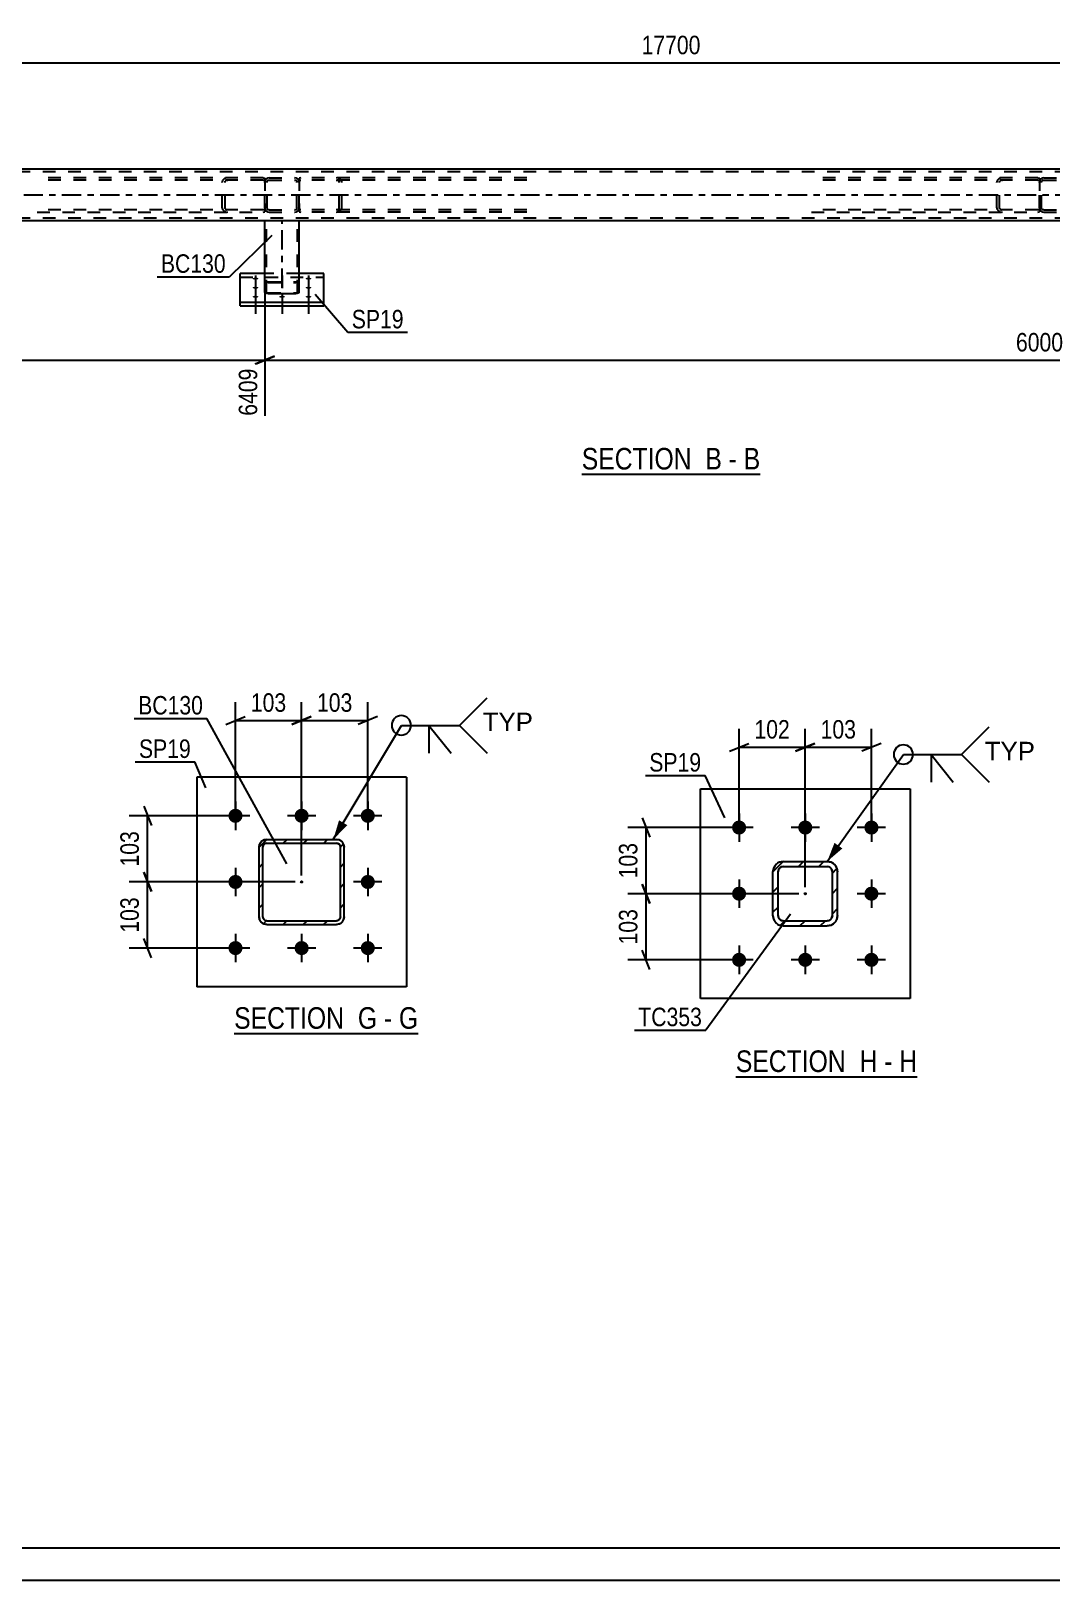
# Model space of a CAD drawing. Header units: millimetres. Extents: x -107 to 734, y -429 to 165.
# Drawn here: x 156.1 to 314.1, y -428.7 to -188.6 of the extents above; entities that cross this region are included whole.
import ezdxf

# ---------------------------------------------------------------- set-up
doc = ezdxf.new("R2010")
doc.units = ezdxf.units.MM
doc.linetypes.add('DXK_LINE_DOT2', pattern=[3.9198, 1.9599, -1.9599])
doc.linetypes.add('DXK_LINE_DOT3', pattern=[5.9187, 2.979, -0.9799, 0.9799, -0.9799])
doc.styles.add('Arial', font='ARIAL.TTF', dxfattribs={"height": 0.2})
doc.styles.add('Arial Narrow', font='ARIALN.TTF', dxfattribs={"height": 0.2})

# ---------------------------------------------------------------- blocks, each defined once
blk = doc.blocks.new('Unknown-761544594-1163')
at = {"color": 5, "linetype": 'Continuous'}
for p, q in [((-101.6, -423.67), (729.4, -423.67)), ((-106.6, -428.67), (734.4, -428.67))]:
    blk.add_line(p, q, dxfattribs=at)
blk = doc.blocks.new('Unknown-761544594-16 - 13863')
at = {"color": 6, "linetype": 'Continuous'}
blk.add_line((187.59, -343.99), (216.09, -343.99), dxfattribs=at)
at = {"color": 0, "linetype": 'Continuous'}
blk.add_wipeout([(205.7, -343.24), (205.7, -339.74), (187.59, -339.74), (187.59, -343.24)], dxfattribs=at)
at = {"color": 7, "linetype": 'Continuous', "style": 'Arial Narrow'}
blk.add_text('SECTION ', height=3.34, dxfattribs=at).set_placement((187.59, -343.24))
at = {"color": 0, "linetype": 'Continuous'}
blk.add_wipeout([(209.73, -343.24), (209.73, -339.74), (206.75, -339.74), (206.75, -343.24)], dxfattribs=at)
at = {"color": 7, "linetype": 'Continuous', "style": 'Arial Narrow'}
blk.add_text('G', height=3.34, dxfattribs=at).set_placement((206.75, -343.24))
at = {"color": 0, "linetype": 'Continuous'}
blk.add_wipeout([(212.06, -343.24), (212.06, -339.74), (210.78, -339.74), (210.78, -343.24)], dxfattribs=at)
at = {"color": 7, "linetype": 'Continuous', "style": 'Arial Narrow'}
blk.add_text('-', height=3.34, dxfattribs=at).set_placement((210.78, -343.24))
at = {"color": 0, "linetype": 'Continuous'}
blk.add_wipeout([(216.09, -343.24), (216.09, -339.74), (213.11, -339.74), (213.11, -343.24)], dxfattribs=at)
at = {"color": 7, "linetype": 'Continuous', "style": 'Arial Narrow'}
blk.add_text('G', height=3.34, dxfattribs=at).set_placement((213.11, -343.24))
blk = doc.blocks.new('Unknown-761544594-17 - 14179')
at = {"color": 6, "linetype": 'Continuous'}
blk.add_line((265.31, -350.69), (293.38, -350.69), dxfattribs=at)
at = {"color": 0, "linetype": 'Continuous'}
blk.add_wipeout([(283.42, -349.94), (283.42, -346.44), (265.31, -346.44), (265.31, -349.94)], dxfattribs=at)
at = {"color": 7, "linetype": 'Continuous', "style": 'Arial Narrow'}
blk.add_text('SECTION ', height=3.34, dxfattribs=at).set_placement((265.31, -349.94))
at = {"color": 0, "linetype": 'Continuous'}
blk.add_wipeout([(287.24, -349.94), (287.24, -346.44), (284.47, -346.44), (284.47, -349.94)], dxfattribs=at)
at = {"color": 7, "linetype": 'Continuous', "style": 'Arial Narrow'}
blk.add_text('H', height=3.34, dxfattribs=at).set_placement((284.47, -349.94))
at = {"color": 0, "linetype": 'Continuous'}
blk.add_wipeout([(289.56, -349.94), (289.56, -346.44), (288.29, -346.44), (288.29, -349.94)], dxfattribs=at)
at = {"color": 7, "linetype": 'Continuous', "style": 'Arial Narrow'}
blk.add_text('-', height=3.34, dxfattribs=at).set_placement((288.29, -349.94))
at = {"color": 0, "linetype": 'Continuous'}
blk.add_wipeout([(293.38, -349.94), (293.38, -346.44), (290.61, -346.44), (290.61, -349.94)], dxfattribs=at)
at = {"color": 7, "linetype": 'Continuous', "style": 'Arial Narrow'}
blk.add_text('H', height=3.34, dxfattribs=at).set_placement((290.61, -349.94))
blk = doc.blocks.new('Unknown-761544594-20 - 5110')
at = {"color": 6, "linetype": 'Continuous'}
blk.add_line((241.44, -257.32), (269.08, -257.32), dxfattribs=at)
at = {"color": 0, "linetype": 'Continuous'}
blk.add_wipeout([(259.54, -256.57), (259.54, -253.07), (241.44, -253.07), (241.44, -256.57)], dxfattribs=at)
at = {"color": 7, "linetype": 'Continuous', "style": 'Arial Narrow'}
blk.add_text('SECTION ', height=3.34, dxfattribs=at).set_placement((241.44, -256.57))
at = {"color": 0, "linetype": 'Continuous'}
blk.add_wipeout([(263.15, -256.57), (263.15, -253.07), (260.59, -253.07), (260.59, -256.57)], dxfattribs=at)
at = {"color": 7, "linetype": 'Continuous', "style": 'Arial Narrow'}
blk.add_text('B', height=3.34, dxfattribs=at).set_placement((260.59, -256.57))
at = {"color": 0, "linetype": 'Continuous'}
blk.add_wipeout([(265.48, -256.57), (265.48, -253.07), (264.2, -253.07), (264.2, -256.57)], dxfattribs=at)
at = {"color": 7, "linetype": 'Continuous', "style": 'Arial Narrow'}
blk.add_text('-', height=3.34, dxfattribs=at).set_placement((264.2, -256.57))
at = {"color": 0, "linetype": 'Continuous'}
blk.add_wipeout([(269.08, -256.57), (269.08, -253.07), (266.53, -253.07), (266.53, -256.57)], dxfattribs=at)
at = {"color": 7, "linetype": 'Continuous', "style": 'Arial Narrow'}
blk.add_text('B', height=3.34, dxfattribs=at).set_placement((266.53, -256.57))
blk = doc.blocks.new('Part-761544594-13896 - 13863')
at = {"linetype": 'Continuous'}
h = blk.add_hatch(dxfattribs=at)
h.set_pattern_fill('', scale=0.7, style=0, pattern_type=0)
h.set_pattern_definition([(45, (192.6414, -313.8873), (-1.57154, 1.57154), [])])
h.paths.add_polyline_path([(203.44, -313.89), (192.64, -313.89), (192.18, -313.98), (191.79, -314.24), (191.53, -314.63), (191.44, -315.09), (191.44, -325.89), (191.53, -326.35), (191.79, -326.74), (192.18, -327), (192.64, -327.09), (203.44, -327.09), (203.9, -327), (204.29, -326.74), (204.55, -326.35), (204.64, -325.89), (204.64, -315.09), (204.55, -314.63), (204.29, -314.24), (203.9, -313.98)])
h.paths.add_polyline_path([(204, -314.86), (204.04, -315.09), (204.04, -325.89), (204, -326.12), (203.87, -326.31), (203.67, -326.44), (203.44, -326.49), (192.64, -326.49), (192.41, -326.44), (192.22, -326.31), (192.09, -326.12), (192.04, -325.89), (192.04, -315.09), (192.09, -314.86), (192.22, -314.66), (192.41, -314.53), (192.64, -314.49), (203.44, -314.49), (203.67, -314.53), (203.87, -314.66)])
blk.add_hatch(color=30, dxfattribs=at).paths.add_polyline_path([(198.04, -320.59, -1), (198.04, -320.39, -1)])
at = {"color": 7, "linetype": 'DXK_LINE_DOT2'}
for p, q in [((192.18, -313.98), (192.64, -313.89)), ((192.64, -313.89), (203.44, -313.89)), ((203.44, -313.89), (203.9, -313.98)), ((191.44, -315.09), (191.53, -314.63)), ((191.44, -325.89), (191.44, -315.09)), ((192.09, -314.86), (192.04, -315.09)), ((192.04, -325.89), (192.04, -315.09)), ((192.22, -314.66), (192.09, -314.86)), ((192.41, -314.53), (192.22, -314.66)), ((192.64, -314.49), (192.41, -314.53)), ((192.64, -314.49), (203.44, -314.49)), ((203.67, -314.53), (203.44, -314.49)), ((203.87, -314.66), (203.67, -314.53)), ((204, -314.86), (203.87, -314.66)), ((204.04, -315.09), (204, -314.86)), ((204.04, -325.89), (204.04, -315.09)), ((204.55, -314.63), (204.64, -315.09)), ((204.64, -325.89), (204.64, -315.09)), ((191.53, -326.35), (191.44, -325.89)), ((192.04, -325.89), (192.09, -326.12)), ((192.09, -326.12), (192.22, -326.31)), ((192.22, -326.31), (192.41, -326.44)), ((192.41, -326.44), (192.64, -326.49)), ((203.44, -326.49), (203.67, -326.44)), ((203.67, -326.44), (203.87, -326.31)), ((203.87, -326.31), (204, -326.12)), ((204, -326.12), (204.04, -325.89)), ((204.64, -325.89), (204.55, -326.35)), ((192.64, -327.09), (192.18, -327)), ((192.64, -326.49), (203.44, -326.49)), ((192.64, -327.09), (203.44, -327.09)), ((203.9, -327), (203.44, -327.09))]:
    blk.add_line(p, q, dxfattribs=at)
at = {"color": 2, "linetype": 'Continuous'}
for p, q in [((192.64, -313.89), (192.18, -313.98)), ((192.64, -313.89), (203.44, -313.89)), ((203.9, -313.98), (203.44, -313.89)), ((191.53, -314.63), (191.44, -315.09)), ((191.44, -325.89), (191.44, -315.09)), ((192.04, -315.09), (192.09, -314.86)), ((192.04, -325.89), (192.04, -315.09)), ((192.09, -314.86), (192.22, -314.66)), ((192.22, -314.66), (192.41, -314.53)), ((192.41, -314.53), (192.64, -314.49)), ((192.64, -314.49), (203.44, -314.49)), ((203.44, -314.49), (203.67, -314.53)), ((203.67, -314.53), (203.87, -314.66)), ((203.87, -314.66), (204, -314.86)), ((204, -314.86), (204.04, -315.09)), ((204.04, -325.89), (204.04, -315.09)), ((204.64, -315.09), (204.55, -314.63)), ((204.64, -325.89), (204.64, -315.09)), ((191.44, -325.89), (191.53, -326.35)), ((192.09, -326.12), (192.04, -325.89)), ((192.22, -326.31), (192.09, -326.12)), ((192.41, -326.44), (192.22, -326.31)), ((192.64, -326.49), (192.41, -326.44)), ((203.67, -326.44), (203.44, -326.49)), ((203.87, -326.31), (203.67, -326.44)), ((204, -326.12), (203.87, -326.31)), ((204.04, -325.89), (204, -326.12)), ((204.55, -326.35), (204.64, -325.89)), ((192.18, -327), (192.64, -327.09)), ((192.64, -326.49), (203.44, -326.49)), ((192.64, -327.09), (203.44, -327.09)), ((203.44, -327.09), (203.9, -327))]:
    blk.add_line(p, q, dxfattribs=at)
at = {"color": 7, "linetype": 'DXK_LINE_DOT3'}
blk.add_line((198.04, -320.49), (198.04, -320.49), dxfattribs=at)
at = {"color": 30, "linetype": 'DXK_LINE_DOT3'}
blk.add_line((198.04, -320.49), (198.04, -320.49), dxfattribs=at)
at = {"color": 30, "linetype": 'Continuous'}
blk.add_circle((198.04, -320.49), 0.1, dxfattribs=at)
at = {"color": 7, "linetype": 'DXK_LINE_DOT2'}
for centre, start, end in [((192.64, -315.09), 112.5, 157.5), ((203.44, -315.09), 22.5, 67.5), ((192.64, -325.89), 202.5, 247.5), ((203.44, -325.89), 292.5, 337.5)]:
    blk.add_arc(centre, 1.2, start, end, dxfattribs=at)
at = {"color": 2, "linetype": 'Continuous'}
for centre, start, end in [((192.64, -315.09), 112.5, 157.5), ((203.44, -315.09), 22.5, 67.5), ((192.64, -325.89), 202.5, 247.5), ((203.44, -325.89), 292.5, 337.5)]:
    blk.add_arc(centre, 1.2, start, end, dxfattribs=at)
blk = doc.blocks.new('Part-761544594-13897 - 13863')
at = {"color": 2, "linetype": 'Continuous'}
for p, q in [((214.29, -304.24), (181.79, -304.24)), ((181.79, -304.24), (181.79, -336.74)), ((214.29, -304.24), (214.29, -336.74)), ((214.29, -336.74), (181.79, -336.74))]:
    blk.add_line(p, q, dxfattribs=at)
blk = doc.blocks.new('Bolt-761544594-13965 - 13863')
at = {"linetype": 'Continuous'}
for points in [[(187.79, -311.34, -1), (187.79, -309.14, -1)], [(198.04, -311.34, -1), (198.04, -309.14, -1)], [(208.29, -311.34, -1), (208.29, -309.14, -1)], [(187.79, -321.59, -1), (187.79, -319.39, -1)], [(208.29, -321.59, -1), (208.29, -319.39, -1)], [(187.79, -331.84, -1), (187.79, -329.64, -1)], [(198.04, -331.84, -1), (198.04, -329.64, -1)], [(208.29, -331.84, -1), (208.29, -329.64, -1)]]:
    blk.add_hatch(color=1, dxfattribs=at).paths.add_polyline_path(points)
at = {"color": 1, "linetype": 'Continuous'}
for p, q in [((187.79, -308.04), (187.79, -312.44)), ((198.04, -308.04), (198.04, -312.44)), ((208.29, -308.04), (208.29, -312.44)), ((189.99, -310.24), (185.59, -310.24)), ((200.24, -310.24), (195.84, -310.24)), ((210.49, -310.24), (206.09, -310.24)), ((187.79, -318.29), (187.79, -322.69)), ((208.29, -318.29), (208.29, -322.69)), ((189.99, -320.49), (185.59, -320.49)), ((210.49, -320.49), (206.09, -320.49)), ((187.79, -328.54), (187.79, -332.94)), ((198.04, -328.54), (198.04, -332.94)), ((208.29, -328.54), (208.29, -332.94)), ((189.99, -330.74), (185.59, -330.74)), ((200.24, -330.74), (195.84, -330.74)), ((210.49, -330.74), (206.09, -330.74))]:
    blk.add_line(p, q, dxfattribs=at)
blk = doc.blocks.new('Part-761544594-14208 - 14179')
at = {"linetype": 'Continuous'}
h = blk.add_hatch(dxfattribs=at)
h.set_pattern_fill('', scale=0.7, style=0, pattern_type=0)
h.set_pattern_definition([(45, (272.6572, -317.3084), (-1.57154, 1.57154), [])])
h.paths.add_polyline_path([(279.46, -317.31), (272.66, -317.31), (272.04, -317.43), (271.53, -317.78), (271.18, -318.3), (271.06, -318.91), (271.06, -325.71), (271.18, -326.32), (271.53, -326.84), (272.04, -327.19), (272.66, -327.31), (279.46, -327.31), (280.07, -327.19), (280.59, -326.84), (280.94, -326.32), (281.06, -325.71), (281.06, -318.91), (280.94, -318.3), (280.59, -317.78), (280.07, -317.43)])
h.paths.add_polyline_path([(280.2, -318.6), (280.26, -318.91), (280.26, -325.71), (280.2, -326.01), (280.02, -326.27), (279.76, -326.45), (279.46, -326.51), (272.66, -326.51), (272.35, -326.45), (272.09, -326.27), (271.92, -326.01), (271.86, -325.71), (271.86, -318.91), (271.92, -318.6), (272.09, -318.34), (272.35, -318.17), (272.66, -318.11), (279.46, -318.11), (279.76, -318.17), (280.02, -318.34)])
blk.add_hatch(color=30, dxfattribs=at).paths.add_polyline_path([(276.06, -322.41, -1), (276.06, -322.21, -1)])
at = {"color": 7, "linetype": 'DXK_LINE_DOT2'}
for p, q in [((271.06, -318.91), (271.18, -318.3)), ((271.06, -325.71), (271.06, -318.91)), ((271.92, -318.6), (271.86, -318.91)), ((271.86, -325.71), (271.86, -318.91)), ((272.04, -317.43), (272.66, -317.31)), ((272.66, -318.11), (272.35, -318.17)), ((272.66, -317.31), (279.46, -317.31)), ((272.66, -318.11), (279.46, -318.11)), ((279.46, -317.31), (280.07, -317.43)), ((279.76, -318.17), (279.46, -318.11)), ((280.26, -318.91), (280.2, -318.6)), ((280.26, -325.71), (280.26, -318.91)), ((280.94, -318.3), (281.06, -318.91)), ((281.06, -325.71), (281.06, -318.91)), ((271.18, -326.32), (271.06, -325.71)), ((271.86, -325.71), (271.92, -326.01)), ((272.35, -326.45), (272.66, -326.51)), ((279.46, -326.51), (279.76, -326.45)), ((280.2, -326.01), (280.26, -325.71)), ((281.06, -325.71), (280.94, -326.32)), ((272.66, -327.31), (272.04, -327.19)), ((272.66, -326.51), (279.46, -326.51)), ((272.66, -327.31), (279.46, -327.31)), ((280.07, -327.19), (279.46, -327.31))]:
    blk.add_line(p, q, dxfattribs=at)
at = {"color": 2, "linetype": 'Continuous'}
for p, q in [((271.18, -318.3), (271.06, -318.91)), ((271.06, -325.71), (271.06, -318.91)), ((271.86, -318.91), (271.92, -318.6)), ((271.86, -325.71), (271.86, -318.91)), ((272.66, -317.31), (272.04, -317.43)), ((272.35, -318.17), (272.66, -318.11)), ((272.66, -317.31), (279.46, -317.31)), ((272.66, -318.11), (279.46, -318.11)), ((280.07, -317.43), (279.46, -317.31)), ((279.46, -318.11), (279.76, -318.17)), ((280.2, -318.6), (280.26, -318.91)), ((280.26, -325.71), (280.26, -318.91)), ((281.06, -318.91), (280.94, -318.3)), ((281.06, -325.71), (281.06, -318.91)), ((271.06, -325.71), (271.18, -326.32)), ((271.92, -326.01), (271.86, -325.71)), ((272.66, -326.51), (272.35, -326.45)), ((279.76, -326.45), (279.46, -326.51)), ((280.26, -325.71), (280.2, -326.01)), ((280.94, -326.32), (281.06, -325.71)), ((272.04, -327.19), (272.66, -327.31)), ((272.66, -326.51), (279.46, -326.51)), ((272.66, -327.31), (279.46, -327.31)), ((279.46, -327.31), (280.07, -327.19))]:
    blk.add_line(p, q, dxfattribs=at)
at = {"color": 7, "linetype": 'DXK_LINE_DOT3'}
blk.add_line((276.06, -322.31), (276.06, -322.31), dxfattribs=at)
at = {"color": 30, "linetype": 'DXK_LINE_DOT3'}
blk.add_line((276.06, -322.31), (276.06, -322.31), dxfattribs=at)
at = {"color": 30, "linetype": 'Continuous'}
blk.add_circle((276.06, -322.31), 0.1, dxfattribs=at)
at = {"color": 7, "linetype": 'DXK_LINE_DOT2'}
for centre, radius, start, end in [((272.66, -318.91), 1.6, 112.5, 157.5), ((272.66, -318.91), 0.8, 112.5, 157.5), ((279.46, -318.91), 0.8, 22.5, 67.5), ((279.46, -318.91), 1.6, 22.5, 67.5), ((272.66, -325.71), 1.6, 202.5, 247.5), ((272.66, -325.71), 0.8, 202.5, 247.5), ((279.46, -325.71), 0.8, 292.5, 337.5), ((279.46, -325.71), 1.6, 292.5, 337.5)]:
    blk.add_arc(centre, radius, start, end, dxfattribs=at)
at = {"color": 2, "linetype": 'Continuous'}
for centre, radius, start, end in [((272.66, -318.91), 1.6, 112.5, 157.5), ((272.66, -318.91), 0.8, 112.5, 157.5), ((279.46, -318.91), 0.8, 22.5, 67.5), ((279.46, -318.91), 1.6, 22.5, 67.5), ((272.66, -325.71), 1.6, 202.5, 247.5), ((272.66, -325.71), 0.8, 202.5, 247.5), ((279.46, -325.71), 0.8, 292.5, 337.5), ((279.46, -325.71), 1.6, 292.5, 337.5)]:
    blk.add_arc(centre, radius, start, end, dxfattribs=at)
blk = doc.blocks.new('Part-761544594-14210 - 14179')
at = {"color": 2, "linetype": 'Continuous'}
for p, q in [((259.81, -338.56), (259.81, -306.06)), ((259.81, -306.06), (292.31, -306.06)), ((292.31, -306.06), (292.31, -338.56)), ((292.31, -338.56), (259.81, -338.56))]:
    blk.add_line(p, q, dxfattribs=at)
blk = doc.blocks.new('Bolt-761544594-14279 - 14179')
at = {"linetype": 'Continuous'}
for points in [[(265.81, -313.16, -1), (265.81, -310.96, -1)], [(276.06, -313.16, -1), (276.06, -310.96, -1)], [(286.31, -313.16, -1), (286.31, -310.96, -1)], [(265.81, -323.41, -1), (265.81, -321.21, -1)], [(286.31, -323.41, -1), (286.31, -321.21, -1)], [(265.81, -333.66, -1), (265.81, -331.46, -1)], [(276.06, -333.66, -1), (276.06, -331.46, -1)], [(286.31, -333.66, -1), (286.31, -331.46, -1)]]:
    blk.add_hatch(color=1, dxfattribs=at).paths.add_polyline_path(points)
at = {"color": 1, "linetype": 'Continuous'}
for p, q in [((268.01, -312.06), (263.61, -312.06)), ((265.81, -309.86), (265.81, -314.26)), ((278.26, -312.06), (273.86, -312.06)), ((276.06, -309.86), (276.06, -314.26)), ((288.51, -312.06), (284.11, -312.06)), ((286.31, -309.86), (286.31, -314.26)), ((265.81, -320.11), (265.81, -324.51)), ((286.31, -320.11), (286.31, -324.51)), ((268.01, -322.31), (263.61, -322.31)), ((288.51, -322.31), (284.11, -322.31)), ((265.81, -330.36), (265.81, -334.76)), ((276.06, -330.36), (276.06, -334.76)), ((286.31, -330.36), (286.31, -334.76)), ((268.01, -332.56), (263.61, -332.56)), ((278.26, -332.56), (273.86, -332.56)), ((288.51, -332.56), (284.11, -332.56))]:
    blk.add_line(p, q, dxfattribs=at)
blk = doc.blocks.new('Part-761544594-5123 - 5110')
at = {"color": 7, "linetype": 'DXK_LINE_DOT2'}
for p, q in [((197.9, -211.39), (197.64, -211.42)), ((197.64, -211.42), (197.64, -216.63)), ((197.64, -211.77), (197.73, -211.73)), ((197.73, -211.73), (197.9, -211.71)), ((232.95, -211.39), (197.9, -211.39)), ((232.95, -211.71), (197.9, -211.71)), ((203.72, -211.43), (203.39, -211.39)), ((203.39, -211.71), (203.56, -211.73)), ((203.79, -211.9), (203.83, -212.03)), ((203.83, -216.03), (203.83, -212.03)), ((204.27, -212.03), (204.2, -211.78)), ((204.27, -216.03), (204.27, -212.03)), ((203.83, -216.03), (203.79, -216.15)), ((204.2, -216.27), (204.27, -216.03)), ((197.73, -216.32), (197.64, -216.28)), ((197.64, -216.63), (197.9, -216.67)), ((197.9, -216.35), (197.73, -216.32)), ((232.95, -216.35), (197.9, -216.35)), ((232.95, -216.67), (197.9, -216.67)), ((203.56, -216.32), (203.39, -216.35)), ((203.39, -216.67), (203.72, -216.62))]:
    blk.add_line(p, q, dxfattribs=at)
for centre, radius, start, end in [((203.46, -212.12), 0.401, 32.4104, 75.4453), ((203.52, -212.21), 0.802, 32.4104, 75.4453), ((203.46, -215.93), 0.401, 284.5547, 327.5896), ((203.52, -215.84), 0.802, 284.5547, 327.5896)]:
    blk.add_arc(centre, radius, start, end, dxfattribs=at)
blk = doc.blocks.new('Bolt-761544594-5253 - 5110')
at = {"linetype": 'Continuous'}
for points in [[(190.9, -227.15), (190.81, -227.14), (190.72, -227.13), (190.64, -227.12), (190.57, -227.1), (190.52, -227.07), (190.48, -227.04), (190.46, -227.01), (190.46, -226.98), (190.48, -226.95), (190.52, -226.92), (190.57, -226.9), (190.64, -226.87), (190.72, -226.86), (190.81, -226.85), (190.9, -226.85), (190.99, -226.85), (191.08, -226.86), (191.16, -226.87), (191.23, -226.9), (191.28, -226.92), (191.32, -226.95), (191.34, -226.98), (191.34, -227.01), (191.32, -227.04), (191.28, -227.07), (191.23, -227.1), (191.16, -227.12), (191.08, -227.13), (190.99, -227.14)], [(199.1, -227.15), (199.01, -227.14), (198.92, -227.13), (198.84, -227.12), (198.77, -227.1), (198.72, -227.07), (198.68, -227.04), (198.66, -227.01), (198.66, -226.98), (198.68, -226.95), (198.72, -226.92), (198.77, -226.9), (198.84, -226.87), (198.92, -226.86), (199.01, -226.85), (199.1, -226.85), (199.19, -226.85), (199.28, -226.86), (199.36, -226.87), (199.43, -226.9), (199.48, -226.92), (199.52, -226.95), (199.54, -226.98), (199.54, -227.01), (199.52, -227.04), (199.48, -227.07), (199.43, -227.1), (199.36, -227.12), (199.28, -227.13), (199.19, -227.14)], [(190.9, -228.55), (190.81, -228.55), (190.72, -228.54), (190.64, -228.52), (190.57, -228.5), (190.52, -228.47), (190.48, -228.44), (190.46, -228.41), (190.46, -228.38), (190.48, -228.35), (190.52, -228.32), (190.57, -228.3), (190.64, -228.28), (190.72, -228.26), (190.81, -228.25), (190.9, -228.25), (190.99, -228.25), (191.08, -228.26), (191.16, -228.28), (191.23, -228.3), (191.28, -228.32), (191.32, -228.35), (191.34, -228.38), (191.34, -228.41), (191.32, -228.44), (191.28, -228.47), (191.23, -228.5), (191.16, -228.52), (191.08, -228.54), (190.99, -228.55)], [(190.9, -229.95), (190.81, -229.95), (190.72, -229.94), (190.64, -229.92), (190.57, -229.9), (190.52, -229.88), (190.48, -229.85), (190.46, -229.82), (190.46, -229.78), (190.48, -229.75), (190.52, -229.73), (190.57, -229.7), (190.64, -229.68), (190.72, -229.66), (190.81, -229.65), (190.9, -229.65), (190.99, -229.65), (191.08, -229.66), (191.16, -229.68), (191.23, -229.7), (191.28, -229.73), (191.32, -229.75), (191.34, -229.78), (191.34, -229.82), (191.32, -229.85), (191.28, -229.88), (191.23, -229.9), (191.16, -229.92), (191.08, -229.94), (190.99, -229.95)], [(195, -229.95), (194.91, -229.95), (194.82, -229.94), (194.74, -229.92), (194.67, -229.9), (194.62, -229.88), (194.58, -229.85), (194.56, -229.82), (194.56, -229.78), (194.58, -229.75), (194.62, -229.73), (194.67, -229.7), (194.74, -229.68), (194.82, -229.66), (194.91, -229.65), (195, -229.65), (195.09, -229.65), (195.18, -229.66), (195.26, -229.68), (195.33, -229.7), (195.38, -229.73), (195.42, -229.75), (195.44, -229.78), (195.44, -229.82), (195.42, -229.85), (195.38, -229.88), (195.33, -229.9), (195.26, -229.92), (195.18, -229.94), (195.09, -229.95)], [(199.1, -228.55), (199.01, -228.55), (198.92, -228.54), (198.84, -228.52), (198.77, -228.5), (198.72, -228.47), (198.68, -228.44), (198.66, -228.41), (198.66, -228.38), (198.68, -228.35), (198.72, -228.32), (198.77, -228.3), (198.84, -228.28), (198.92, -228.26), (199.01, -228.25), (199.1, -228.25), (199.19, -228.25), (199.28, -228.26), (199.36, -228.28), (199.43, -228.3), (199.48, -228.32), (199.52, -228.35), (199.54, -228.38), (199.54, -228.41), (199.52, -228.44), (199.48, -228.47), (199.43, -228.5), (199.36, -228.52), (199.28, -228.54), (199.19, -228.55)], [(199.1, -229.95), (199.01, -229.95), (198.92, -229.94), (198.84, -229.92), (198.77, -229.9), (198.72, -229.88), (198.68, -229.85), (198.66, -229.82), (198.66, -229.78), (198.68, -229.75), (198.72, -229.73), (198.77, -229.7), (198.84, -229.68), (198.92, -229.66), (199.01, -229.65), (199.1, -229.65), (199.19, -229.65), (199.28, -229.66), (199.36, -229.68), (199.43, -229.7), (199.48, -229.73), (199.52, -229.75), (199.54, -229.78), (199.54, -229.82), (199.52, -229.85), (199.48, -229.88), (199.43, -229.9), (199.36, -229.92), (199.28, -229.94), (199.19, -229.95)]]:
    blk.add_hatch(color=1, dxfattribs=at).paths.add_polyline_path(points)
at = {"color": 1, "linetype": 'Continuous'}
for p, q in [((190.9, -226.51), (190.9, -229.63)), ((190.9, -227.91), (190.9, -231.03)), ((199.1, -226.51), (199.1, -229.63)), ((199.1, -227.91), (199.1, -231.03)), ((190.9, -229.31), (190.9, -232.43)), ((195, -229.31), (195, -232.43)), ((199.1, -229.31), (199.1, -232.43))]:
    blk.add_line(p, q, dxfattribs=at)
at = {"color": 1, "linetype": 'DXK_LINE_DOT2'}
blk.add_line((195, -226.51), (195, -229.63), dxfattribs=at)
blk = doc.blocks.new('Part-761544594-5130 - 5110')
at = {"color": 7, "linetype": 'DXK_LINE_DOT2'}
for p, q in [((312.41, -211.78), (312.36, -212.03)), ((312.36, -216.03), (312.36, -212.03)), ((312.68, -212.03), (312.7, -211.9)), ((312.68, -216.03), (312.68, -212.03)), ((313, -211.39), (312.76, -211.43)), ((312.88, -211.73), (313, -211.71)), ((313, -211.39), (317, -211.39)), ((313, -211.71), (317, -211.71)), ((317.24, -211.43), (317, -211.39)), ((317, -211.71), (317.12, -211.73)), ((317.3, -211.9), (317.32, -212.03)), ((317.32, -216.03), (317.32, -212.03)), ((317.64, -212.03), (317.59, -211.78)), ((317.64, -216.03), (317.64, -212.03)), ((312.36, -216.03), (312.41, -216.27)), ((312.7, -216.15), (312.68, -216.03)), ((317.32, -216.03), (317.3, -216.15)), ((317.59, -216.27), (317.64, -216.03)), ((312.76, -216.62), (313, -216.67)), ((313, -216.35), (312.88, -216.32)), ((313, -216.35), (317, -216.35)), ((313, -216.67), (317, -216.67)), ((317.12, -216.32), (317, -216.35)), ((317, -216.67), (317.24, -216.62))]:
    blk.add_line(p, q, dxfattribs=at)
for centre, radius, start, end in [((313, -212.03), 0.64, 112.5, 157.5), ((313, -212.03), 0.32, 112.5, 157.5), ((317, -212.03), 0.32, 22.5, 67.5), ((317, -212.03), 0.64, 22.5, 67.5), ((313, -216.03), 0.64, 202.5, 247.5), ((313, -216.03), 0.32, 202.5, 247.5), ((317, -216.03), 0.32, 292.5, 337.5), ((317, -216.03), 0.64, 292.5, 337.5)]:
    blk.add_arc(centre, radius, start, end, dxfattribs=at)
blk = doc.blocks.new('Part-761544594-5132 - 5110')
at = {"color": 7, "linetype": 'DXK_LINE_DOT2'}
for p, q in [((192.41, -211.78), (192.36, -212.03)), ((192.36, -216.03), (192.36, -212.03)), ((192.68, -212.03), (192.7, -211.9)), ((192.68, -216.03), (192.68, -212.03)), ((193, -211.39), (192.76, -211.43)), ((192.88, -211.73), (193, -211.71)), ((193, -211.39), (197, -211.39)), ((193, -211.71), (197, -211.71)), ((197.24, -211.43), (197, -211.39)), ((197, -211.71), (197.12, -211.73)), ((197.3, -211.9), (197.32, -212.03)), ((197.32, -216.03), (197.32, -212.03)), ((197.64, -212.03), (197.59, -211.78)), ((197.64, -216.03), (197.64, -212.03)), ((192.36, -216.03), (192.41, -216.27)), ((192.7, -216.15), (192.68, -216.03)), ((197.32, -216.03), (197.3, -216.15)), ((197.59, -216.27), (197.64, -216.03)), ((192.76, -216.62), (193, -216.67)), ((193, -216.35), (192.88, -216.32)), ((193, -216.35), (197, -216.35)), ((193, -216.67), (197, -216.67)), ((197.12, -216.32), (197, -216.35)), ((197, -216.67), (197.24, -216.62))]:
    blk.add_line(p, q, dxfattribs=at)
for centre, radius, start, end in [((193, -212.03), 0.64, 112.5, 157.5), ((193, -212.03), 0.32, 112.5, 157.5), ((197, -212.03), 0.32, 22.5, 67.5), ((197, -212.03), 0.64, 22.5, 67.5), ((193, -216.03), 0.64, 202.5, 247.5), ((193, -216.03), 0.32, 202.5, 247.5), ((197, -216.03), 0.32, 292.5, 337.5), ((197, -216.03), 0.64, 292.5, 337.5)]:
    blk.add_arc(centre, radius, start, end, dxfattribs=at)
blk = doc.blocks.new('Part-761544594-5139 - 5110')
at = {"color": 7, "linetype": 'DXK_LINE_DOT2'}
for p, q in [((192.1, -211.39), (157.05, -211.39)), ((192.1, -211.71), (157.05, -211.71)), ((185.8, -211.78), (185.73, -212.03)), ((185.73, -216.03), (185.73, -212.03)), ((186.17, -212.03), (186.21, -211.9)), ((186.17, -216.03), (186.17, -212.03)), ((186.61, -211.39), (186.28, -211.43)), ((186.44, -211.73), (186.61, -211.71)), ((192.1, -211.39), (192.36, -211.42)), ((192.1, -211.71), (192.27, -211.73)), ((192.27, -211.73), (192.36, -211.77)), ((192.36, -211.42), (192.36, -216.63)), ((185.73, -216.03), (185.8, -216.27)), ((186.21, -216.15), (186.17, -216.03)), ((192.1, -216.35), (157.05, -216.35)), ((157.05, -216.67), (192.1, -216.67)), ((186.28, -216.62), (186.61, -216.67)), ((186.61, -216.35), (186.44, -216.32)), ((192.27, -216.32), (192.1, -216.35)), ((192.1, -216.67), (192.36, -216.63)), ((192.36, -216.28), (192.27, -216.32))]:
    blk.add_line(p, q, dxfattribs=at)
for centre, radius, start, end in [((186.48, -212.21), 0.802, 104.5547, 147.5895), ((186.54, -212.12), 0.401, 104.5547, 147.5895), ((186.48, -215.84), 0.802, 212.4105, 255.4453), ((186.54, -215.93), 0.401, 212.4105, 255.4453)]:
    blk.add_arc(centre, radius, start, end, dxfattribs=at)
blk = doc.blocks.new('Part-761544594-5140 - 5110')
at = {"color": 7, "linetype": 'DXK_LINE_DOT2'}
for p, q in [((312.1, -211.39), (277.05, -211.39)), ((312.1, -211.71), (277.05, -211.71)), ((305.8, -211.78), (305.73, -212.03)), ((305.73, -216.03), (305.73, -212.03)), ((306.17, -212.03), (306.21, -211.9)), ((306.17, -216.03), (306.17, -212.03)), ((306.61, -211.39), (306.28, -211.43)), ((306.44, -211.73), (306.61, -211.71)), ((312.1, -211.39), (312.36, -211.42)), ((312.1, -211.71), (312.27, -211.73)), ((312.27, -211.73), (312.36, -211.77)), ((312.36, -211.42), (312.36, -216.63)), ((305.73, -216.03), (305.8, -216.27)), ((306.21, -216.15), (306.17, -216.03)), ((312.1, -216.35), (277.05, -216.35)), ((277.05, -216.67), (312.1, -216.67)), ((306.28, -216.62), (306.61, -216.67)), ((306.61, -216.35), (306.44, -216.32)), ((312.27, -216.32), (312.1, -216.35)), ((312.1, -216.67), (312.36, -216.63)), ((312.36, -216.28), (312.27, -216.32))]:
    blk.add_line(p, q, dxfattribs=at)
for centre, radius, start, end in [((306.48, -212.21), 0.802, 104.5547, 147.5896), ((306.54, -212.12), 0.401, 104.5547, 147.5896), ((306.48, -215.84), 0.802, 212.4104, 255.4453), ((306.54, -215.93), 0.401, 212.4104, 255.4453)]:
    blk.add_arc(centre, radius, start, end, dxfattribs=at)
blk = doc.blocks.new('Part-761544594-5173 - 5110')
at = {"color": 2, "linetype": 'Continuous'}
for p, q in [((192.36, -229.14), (192.36, -218.03)), ((197.56, -218.03), (192.44, -218.03)), ((197.64, -229.14), (197.64, -218.03)), ((192.4, -229.2), (192.36, -229.14)), ((192.5, -229.25), (192.4, -229.2)), ((192.66, -229.29), (192.5, -229.25)), ((192.84, -229.3), (192.66, -229.29)), ((192.84, -229.3), (197.16, -229.3)), ((197.34, -229.29), (197.16, -229.3)), ((197.5, -229.25), (197.34, -229.29)), ((197.6, -229.2), (197.5, -229.25)), ((197.64, -229.14), (197.6, -229.2))]:
    blk.add_line(p, q, dxfattribs=at)
at = {"color": 7, "linetype": 'DXK_LINE_DOT2'}
for p, q in [((192.44, -218.03), (192.36, -218.03)), ((192.6, -229.14), (192.6, -218.03)), ((197.64, -218.03), (197.16, -218.03)), ((197.38, -218.03), (197.4, -218.03)), ((197.4, -229.14), (197.4, -218.03)), ((192.36, -227.66), (192.4, -227.6)), ((192.4, -227.6), (192.5, -227.54)), ((192.5, -227.54), (192.66, -227.51)), ((192.62, -227.63), (192.6, -227.66)), ((192.67, -227.6), (192.62, -227.63)), ((192.66, -227.51), (192.84, -227.5)), ((192.75, -227.58), (192.67, -227.6)), ((192.84, -227.58), (192.75, -227.58)), ((192.84, -227.5), (197.16, -227.5)), ((192.84, -227.58), (197.16, -227.58)), ((197.16, -227.5), (197.34, -227.51)), ((197.25, -227.58), (197.16, -227.58)), ((197.33, -227.6), (197.25, -227.58)), ((197.33, -227.6), (197.34, -227.61)), ((197.34, -227.51), (197.5, -227.54)), ((197.34, -227.61), (197.38, -227.63)), ((197.4, -227.66), (197.38, -227.63)), ((197.5, -227.54), (197.6, -227.6)), ((197.6, -227.6), (197.64, -227.66)), ((192.6, -229.14), (192.62, -229.17)), ((192.62, -229.17), (192.67, -229.2)), ((192.67, -229.2), (192.75, -229.21)), ((192.75, -229.21), (192.84, -229.22)), ((192.84, -229.22), (197.16, -229.22)), ((197.16, -229.22), (197.25, -229.21)), ((197.25, -229.21), (197.33, -229.2)), ((197.33, -229.2), (197.38, -229.17)), ((197.38, -229.17), (197.4, -229.14))]:
    blk.add_line(p, q, dxfattribs=at)
at = {"color": 7, "linetype": 'DXK_LINE_DOT3'}
blk.add_line((195, -228.4), (195, -218.03), dxfattribs=at)
blk = doc.blocks.new('Part-761544594-5180 - 5110')
at = {"color": 2, "linetype": 'Continuous'}
for p, q in [((188.5, -231.22), (188.5, -226.18)), ((192.36, -226.18), (188.5, -226.18)), ((201.5, -226.18), (197.64, -226.18)), ((201.5, -231.22), (201.5, -226.18)), ((188.5, -230.62), (201.5, -230.62)), ((188.5, -231.22), (201.5, -231.22))]:
    blk.add_line(p, q, dxfattribs=at)
at = {"color": 7, "linetype": 'DXK_LINE_DOT2'}
for p, q in [((188.5, -226.78), (201.5, -226.78)), ((197.64, -226.18), (192.36, -226.18))]:
    blk.add_line(p, q, dxfattribs=at)
blk = doc.blocks.new('Part-761544594-5229 - 5110')
at = {"color": 2, "linetype": 'Continuous'}
for p, q in [((563.64, -210.03), (-64, -210.03)), ((192.44, -218.03), (-42.44, -218.03)), ((432.44, -218.03), (197.56, -218.03))]:
    blk.add_line(p, q, dxfattribs=at)
at = {"color": 7, "linetype": 'DXK_LINE_DOT2'}
for p, q in [((563.64, -210.43), (-64, -210.43)), ((563.64, -217.63), (-64, -217.63)), ((563.64, -218.03), (-47.56, -218.03)), ((197.56, -218.03), (192.44, -218.03))]:
    blk.add_line(p, q, dxfattribs=at)
at = {"color": 7, "linetype": 'DXK_LINE_DOT3'}
blk.add_line((-64, -214.03), (563.64, -214.03), dxfattribs=at)
blk = doc.blocks.new('StraightDimension-761544594-14059 - 13863')
at = {"color": 7, "linetype": 'Continuous'}
for p, q in [((198.04, -319.49), (198.04, -292.62)), ((208.29, -309.24), (208.29, -292.62)), ((196.54, -296.07), (199.54, -294.87)), ((209.79, -294.87), (206.79, -296.07)), ((198.04, -295.47), (208.29, -295.47))]:
    blk.add_line(p, q, dxfattribs=at)
at = {"color": 0}
blk.add_wipeout([(206.51, -294.72), (206.51, -290.52), (199.82, -290.52), (199.82, -294.72)], dxfattribs=at)
at = {"color": 3, "style": 'Arial Narrow'}
blk.add_text('103', height=2.863, dxfattribs=at).set_placement((200.42, -294.12))
blk = doc.blocks.new('StraightDimension-761544594-14060 - 13863')
at = {"color": 7, "linetype": 'Continuous'}
for p, q in [((187.79, -309.24), (187.79, -292.62)), ((198.04, -319.49), (198.04, -292.62)), ((186.29, -296.07), (189.29, -294.87)), ((199.54, -294.87), (196.54, -296.07)), ((187.79, -295.47), (198.04, -295.47))]:
    blk.add_line(p, q, dxfattribs=at)
at = {"color": 0}
blk.add_wipeout([(196.26, -294.72), (196.26, -290.52), (189.57, -290.52), (189.57, -294.72)], dxfattribs=at)
at = {"color": 3, "style": 'Arial Narrow'}
blk.add_text('103', height=2.863, dxfattribs=at).set_placement((190.17, -294.12))
blk = doc.blocks.new('StraightDimension-761544594-14078 - 13863')
at = {"color": 7, "linetype": 'Continuous'}
for p, q in [((173.57, -308.74), (174.77, -311.74)), ((186.79, -310.24), (171.32, -310.24)), ((174.17, -320.49), (174.17, -310.24)), ((174.77, -321.99), (173.57, -318.99)), ((197.04, -320.49), (171.32, -320.49))]:
    blk.add_line(p, q, dxfattribs=at)
at = {"color": 0}
blk.add_wipeout([(173.42, -312.02), (169.22, -312.02), (169.22, -318.7), (173.42, -318.7)], dxfattribs=at)
at = {"color": 3, "style": 'Arial Narrow'}
blk.add_text('103', height=2.863, rotation=90.0002, dxfattribs=at).set_placement((172.82, -318.1))
blk = doc.blocks.new('StraightDimension-761544594-14079 - 13863')
at = {"color": 7, "linetype": 'Continuous'}
for p, q in [((173.57, -318.99), (174.77, -321.99)), ((197.04, -320.49), (171.32, -320.49)), ((174.17, -330.74), (174.17, -320.49)), ((186.79, -330.74), (171.32, -330.74)), ((174.77, -332.24), (173.57, -329.24))]:
    blk.add_line(p, q, dxfattribs=at)
at = {"color": 0}
blk.add_wipeout([(173.42, -322.27), (169.22, -322.27), (169.22, -328.95), (173.42, -328.95)], dxfattribs=at)
at = {"color": 3, "style": 'Arial Narrow'}
blk.add_text('103', height=2.863, rotation=90.0002, dxfattribs=at).set_placement((172.82, -328.35))
blk = doc.blocks.new('StraightDimension-761544594-14367 - 14179')
at = {"color": 7, "linetype": 'Continuous'}
for p, q in [((264.81, -312.06), (248.55, -312.06)), ((250.8, -310.56), (252, -313.56)), ((251.4, -322.31), (251.4, -312.06)), ((252, -323.81), (250.8, -320.81)), ((275.06, -322.31), (248.55, -322.31))]:
    blk.add_line(p, q, dxfattribs=at)
at = {"color": 0}
blk.add_wipeout([(250.65, -313.84), (246.45, -313.84), (246.45, -320.53), (250.65, -320.53)], dxfattribs=at)
at = {"color": 3, "style": 'Arial Narrow'}
blk.add_text('103', height=2.863, rotation=90.0002, dxfattribs=at).set_placement((250.05, -319.93))
blk = doc.blocks.new('StraightDimension-761544594-14368 - 14179')
at = {"color": 7, "linetype": 'Continuous'}
for p, q in [((250.8, -320.81), (252, -323.81)), ((275.06, -322.31), (248.55, -322.31)), ((251.4, -332.56), (251.4, -322.31)), ((252, -334.06), (250.8, -331.06)), ((264.81, -332.56), (248.55, -332.56))]:
    blk.add_line(p, q, dxfattribs=at)
at = {"color": 0}
blk.add_wipeout([(250.65, -324.09), (246.45, -324.09), (246.45, -330.78), (250.65, -330.78)], dxfattribs=at)
at = {"color": 3, "style": 'Arial Narrow'}
blk.add_text('103', height=2.863, rotation=90.0002, dxfattribs=at).set_placement((250.05, -330.18))
blk = doc.blocks.new('StraightDimension-761544594-17318 - 14179')
at = {"color": 7, "linetype": 'Continuous'}
for p, q in [((276.06, -321.31), (276.06, -296.77)), ((286.31, -311.06), (286.31, -296.77)), ((274.56, -300.22), (277.56, -299.02)), ((276.06, -299.62), (286.31, -299.62)), ((287.81, -299.02), (284.81, -300.22))]:
    blk.add_line(p, q, dxfattribs=at)
at = {"color": 0}
blk.add_wipeout([(284.52, -298.87), (284.52, -294.67), (277.84, -294.67), (277.84, -298.87)], dxfattribs=at)
at = {"color": 3, "style": 'Arial Narrow'}
blk.add_text('103', height=2.863, dxfattribs=at).set_placement((278.44, -298.27))
blk = doc.blocks.new('StraightDimension-761544594-17319 - 14179')
at = {"color": 7, "linetype": 'Continuous'}
for p, q in [((265.81, -311.06), (265.81, -296.77)), ((276.06, -321.31), (276.06, -296.77)), ((264.31, -300.22), (267.31, -299.02)), ((265.81, -299.62), (276.06, -299.62)), ((277.56, -299.02), (274.56, -300.22))]:
    blk.add_line(p, q, dxfattribs=at)
at = {"color": 0}
blk.add_wipeout([(274.27, -298.87), (274.27, -294.67), (267.59, -294.67), (267.59, -298.87)], dxfattribs=at)
at = {"color": 3, "style": 'Arial Narrow'}
blk.add_text('102', height=2.863, dxfattribs=at).set_placement((268.19, -298.27))
blk = doc.blocks.new('StraightDimension-761544594-14542 - 5110')
at = {"color": 7, "linetype": 'Continuous'}
blk.add_line((-64, -193.57), (574.54, -193.57), dxfattribs=at)
at = {"color": 0}
blk.add_wipeout([(260.44, -192.82), (260.44, -188.62), (250.1, -188.62), (250.1, -192.82)], dxfattribs=at)
at = {"color": 3, "style": 'Arial Narrow'}
blk.add_text('17700', height=2.863, dxfattribs=at).set_placement((250.7, -192.22))
blk = doc.blocks.new('StraightDimension-761544594-10439 - 5110')
at = {"color": 7, "linetype": 'Continuous'}
for p, q in [((192.36, -227.18), (192.36, -248.24)), ((432.36, -227.18), (432.36, -250.07)), ((193.86, -239.03), (190.86, -240.23)), ((192.36, -239.63), (432.36, -239.63)), ((430.86, -240.23), (433.86, -239.03))]:
    blk.add_line(p, q, dxfattribs=at)
at = {"color": 0}
blk.add_wipeout([(316.62, -238.88), (316.62, -234.68), (308.1, -234.68), (308.1, -238.88)], dxfattribs=at)
at = {"color": 0, "linetype": 'Continuous'}
blk.add_wipeout([(431.76, -240.33), (427.56, -240.33), (427.56, -250.67), (431.76, -250.67)], dxfattribs=at)
at = {"color": 3, "style": 'Arial Narrow'}
blk.add_text('6000', height=2.863, dxfattribs=at).set_placement((308.7, -238.28))
at = {"color": 3, "linetype": 'Continuous', "style": 'Arial Narrow'}
blk.add_text('12409', height=2.863, rotation=90.0002, dxfattribs=at).set_placement((431.16, -250.07))
blk = doc.blocks.new('StraightDimension-761544594-10440 - 5110')
at = {"color": 7, "linetype": 'Continuous'}
for p, q in [((-47.64, -227.18), (-47.64, -246.42)), ((192.36, -227.18), (192.36, -248.24)), ((-46.14, -239.03), (-49.14, -240.23)), ((-47.64, -239.63), (192.36, -239.63)), ((190.86, -240.23), (193.86, -239.03))]:
    blk.add_line(p, q, dxfattribs=at)
at = {"color": 0}
blk.add_wipeout([(76.62, -238.88), (76.62, -234.68), (68.1, -234.68), (68.1, -238.88)], dxfattribs=at)
at = {"color": 0, "linetype": 'Continuous'}
blk.add_wipeout([(191.76, -240.33), (187.56, -240.33), (187.56, -248.84), (191.76, -248.84)], dxfattribs=at)
at = {"color": 3, "style": 'Arial Narrow'}
blk.add_text('6000', height=2.863, dxfattribs=at).set_placement((68.7, -238.28))
at = {"color": 3, "linetype": 'Continuous', "style": 'Arial Narrow'}
blk.add_text('6409', height=2.863, rotation=90.0002, dxfattribs=at).set_placement((191.16, -248.24))
blk = doc.blocks.new('WeldMark-761544594-14126 - 13863')
at = {"linetype": 'Continuous'}
blk.add_hatch(color=30, dxfattribs=at).paths.add_polyline_path([(205.13, -311.7), (202.95, -313.89), (203.84, -310.93)])
at = {"color": 30, "linetype": 'Continuous'}
for p, q in [((202.95, -313.89), (213.49, -296.22)), ((213.49, -296.22), (222.49, -296.22))]:
    blk.add_line(p, q, dxfattribs=at)
at = {"color": 3, "linetype": 'Continuous'}
for q in [(221.2, -300.51), (217.77, -300.51)]:
    blk.add_line((217.77, -296.22), q, dxfattribs=at)
for start, end in [(90, 270), (270, 90)]:
    blk.add_arc((213.49, -296.22), 1.5, start, end, dxfattribs=at)
at = {"color": 0, "linetype": 'Continuous'}
blk.add_wipeout([(233.86, -297.12), (233.86, -294.12), (226.09, -294.12), (226.09, -297.12)], dxfattribs=at)
blk.add_wipeout([(233.86, -297.12), (233.86, -294.12), (226.09, -294.12), (226.09, -297.12)], dxfattribs=at)
at = {"color": 3, "linetype": 'Continuous'}
for q in [(226.77, -291.94), (226.77, -300.51)]:
    blk.add_line((222.49, -296.22), q, dxfattribs=at)
at = {"color": 3, "linetype": 'Continuous', "style": 'Arial'}
blk.add_text('TYP', height=2.865, dxfattribs=at).set_placement((226.09, -297.12))
blk = doc.blocks.new('Mark-761544594-14039 - 13863')
at = {"color": 0}
blk.add_wipeout([(182.77, -294.54), (182.77, -291.54), (172.72, -291.54), (172.72, -294.54)], dxfattribs=at)
blk.add_wipeout([(182.77, -294.54), (182.77, -291.54), (172.72, -291.54), (172.72, -294.54)], dxfattribs=at)
at = {"color": 30, "linetype": 'Continuous'}
for p in [(172.12, -295.14), (195.75, -317.66)]:
    blk.add_line(p, (183.37, -295.14), dxfattribs=at)
at = {"color": 3, "style": 'Arial Narrow'}
blk.add_text('BC130', height=2.863, dxfattribs=at).set_placement((172.72, -294.54))
blk = doc.blocks.new('Mark-761544594-14042 - 13863')
at = {"color": 0}
blk.add_wipeout([(180.88, -301.27), (180.88, -298.27), (172.84, -298.27), (172.84, -301.27)], dxfattribs=at)
blk.add_wipeout([(180.88, -301.27), (180.88, -298.27), (172.84, -298.27), (172.84, -301.27)], dxfattribs=at)
at = {"color": 30, "linetype": 'Continuous'}
for p in [(172.24, -301.87), (183.21, -305.93)]:
    blk.add_line(p, (181.48, -301.87), dxfattribs=at)
at = {"color": 3, "style": 'Arial Narrow'}
blk.add_text('SP19', height=2.863, dxfattribs=at).set_placement((172.84, -301.27))
blk = doc.blocks.new('Mark-761544594-14385 - 14179')
at = {"color": 0}
blk.add_wipeout([(260.07, -342.84), (260.07, -339.84), (250.2, -339.84), (250.2, -342.84)], dxfattribs=at)
blk.add_wipeout([(260.07, -342.84), (260.07, -339.84), (250.2, -339.84), (250.2, -342.84)], dxfattribs=at)
at = {"color": 30, "linetype": 'Continuous'}
for p in [(273.78, -325.47), (249.6, -343.44)]:
    blk.add_line(p, (260.67, -343.44), dxfattribs=at)
at = {"color": 3, "style": 'Arial Narrow'}
blk.add_text('TC353', height=2.863, dxfattribs=at).set_placement((250.2, -342.84))
blk = doc.blocks.new('WeldMark-761544594-14405 - 14179')
at = {"linetype": 'Continuous'}
blk.add_hatch(color=30, dxfattribs=at).paths.add_polyline_path([(281.81, -315.3), (279.46, -317.31), (280.59, -314.43)])
at = {"color": 30, "linetype": 'Continuous'}
for p, q in [((279.46, -317.31), (291.26, -300.74)), ((291.26, -300.74), (300.26, -300.74))]:
    blk.add_line(p, q, dxfattribs=at)
at = {"color": 3, "linetype": 'Continuous'}
for q in [(298.97, -305.03), (295.55, -305.03)]:
    blk.add_line((295.55, -300.74), q, dxfattribs=at)
for start, end in [(90, 270), (270, 90)]:
    blk.add_arc((291.26, -300.74), 1.5, start, end, dxfattribs=at)
at = {"color": 0, "linetype": 'Continuous'}
blk.add_wipeout([(311.63, -301.64), (311.63, -298.64), (303.86, -298.64), (303.86, -301.64)], dxfattribs=at)
blk.add_wipeout([(311.63, -301.64), (311.63, -298.64), (303.86, -298.64), (303.86, -301.64)], dxfattribs=at)
at = {"color": 3, "linetype": 'Continuous'}
for q in [(304.55, -296.46), (304.55, -305.03)]:
    blk.add_line((300.26, -300.74), q, dxfattribs=at)
at = {"color": 3, "linetype": 'Continuous', "style": 'Arial'}
blk.add_text('TYP', height=2.865, dxfattribs=at).set_placement((303.86, -301.64))
blk = doc.blocks.new('Mark-761544594-14388 - 14179')
at = {"color": 0}
blk.add_wipeout([(259.94, -303.38), (259.94, -300.38), (251.9, -300.38), (251.9, -303.38)], dxfattribs=at)
blk.add_wipeout([(259.94, -303.38), (259.94, -300.38), (251.9, -300.38), (251.9, -303.38)], dxfattribs=at)
at = {"color": 30, "linetype": 'Continuous'}
for p in [(251.3, -303.98), (263.62, -310.53)]:
    blk.add_line(p, (260.54, -303.98), dxfattribs=at)
at = {"color": 3, "style": 'Arial Narrow'}
blk.add_text('SP19', height=2.863, dxfattribs=at).set_placement((251.9, -303.38))
blk = doc.blocks.new('Mark-761544594-5169 - 5110')
at = {"color": 0}
blk.add_wipeout([(186.29, -226.09), (186.29, -223.09), (176.24, -223.09), (176.24, -226.09)], dxfattribs=at)
blk.add_wipeout([(186.29, -226.09), (186.29, -223.09), (176.24, -223.09), (176.24, -226.09)], dxfattribs=at)
at = {"color": 30, "linetype": 'Continuous'}
for p in [(193.43, -220.29), (175.64, -226.69)]:
    blk.add_line(p, (186.89, -226.69), dxfattribs=at)
at = {"color": 3, "style": 'Arial Narrow'}
blk.add_text('BC130', height=2.863, dxfattribs=at).set_placement((176.24, -226.09))
blk = doc.blocks.new('Mark-761544594-5176 - 5110')
at = {"color": 0}
blk.add_wipeout([(213.85, -234.7), (213.85, -231.7), (205.81, -231.7), (205.81, -234.7)], dxfattribs=at)
blk.add_wipeout([(213.85, -234.7), (213.85, -231.7), (205.81, -231.7), (205.81, -234.7)], dxfattribs=at)
at = {"color": 30, "linetype": 'Continuous'}
for p, q in [((200.12, -229.4), (205.21, -235.3)), ((205.21, -235.3), (214.45, -235.3))]:
    blk.add_line(p, q, dxfattribs=at)
at = {"color": 3, "style": 'Arial Narrow'}
blk.add_text('SP19', height=2.863, dxfattribs=at).set_placement((205.81, -234.7))

msp = doc.modelspace()

# ---------------------------------------------------------------- block references
for name in ['Unknown-761544594-1163', 'Part-761544594-5229 - 5110', 'Part-761544594-5139 - 5110', 'Part-761544594-5132 - 5110', 'Part-761544594-5123 - 5110', 'Part-761544594-5140 - 5110', 'Part-761544594-5130 - 5110', 'Part-761544594-5173 - 5110', 'Part-761544594-5180 - 5110', 'Bolt-761544594-5253 - 5110', 'Part-761544594-13897 - 13863', 'Part-761544594-14210 - 14179', 'Bolt-761544594-13965 - 13863', 'Bolt-761544594-14279 - 14179', 'Part-761544594-13896 - 13863', 'Part-761544594-14208 - 14179']:
    msp.add_blockref(name, (0, 0))

# ---------------------------------------------------------------- next in the draw order: block references
for name in ['StraightDimension-761544594-14542 - 5110', 'StraightDimension-761544594-10439 - 5110', 'Unknown-761544594-20 - 5110', 'StraightDimension-761544594-14059 - 13863', 'StraightDimension-761544594-14367 - 14179', 'Unknown-761544594-16 - 13863', 'Unknown-761544594-17 - 14179']:
    msp.add_blockref(name, (0, 0))

# ---------------------------------------------------------------- next in the draw order: block references
for name in ['StraightDimension-761544594-10440 - 5110', 'Mark-761544594-5176 - 5110', 'StraightDimension-761544594-14060 - 13863', 'WeldMark-761544594-14126 - 13863', 'StraightDimension-761544594-14368 - 14179']:
    msp.add_blockref(name, (0, 0))

# ---------------------------------------------------------------- next in the draw order: block references
for name in ['Mark-761544594-5169 - 5110', 'StraightDimension-761544594-17318 - 14179', 'StraightDimension-761544594-14078 - 13863', 'Mark-761544594-14385 - 14179']:
    msp.add_blockref(name, (0, 0))

# ---------------------------------------------------------------- next in the draw order: block references
for name in ['Mark-761544594-14039 - 13863', 'StraightDimension-761544594-17319 - 14179', 'WeldMark-761544594-14405 - 14179', 'StraightDimension-761544594-14079 - 13863']:
    msp.add_blockref(name, (0, 0))

# ---------------------------------------------------------------- next in the draw order: block references
for name in ['Mark-761544594-14042 - 13863', 'Mark-761544594-14388 - 14179']:
    msp.add_blockref(name, (0, 0))

doc.saveas('drawing.dxf')
